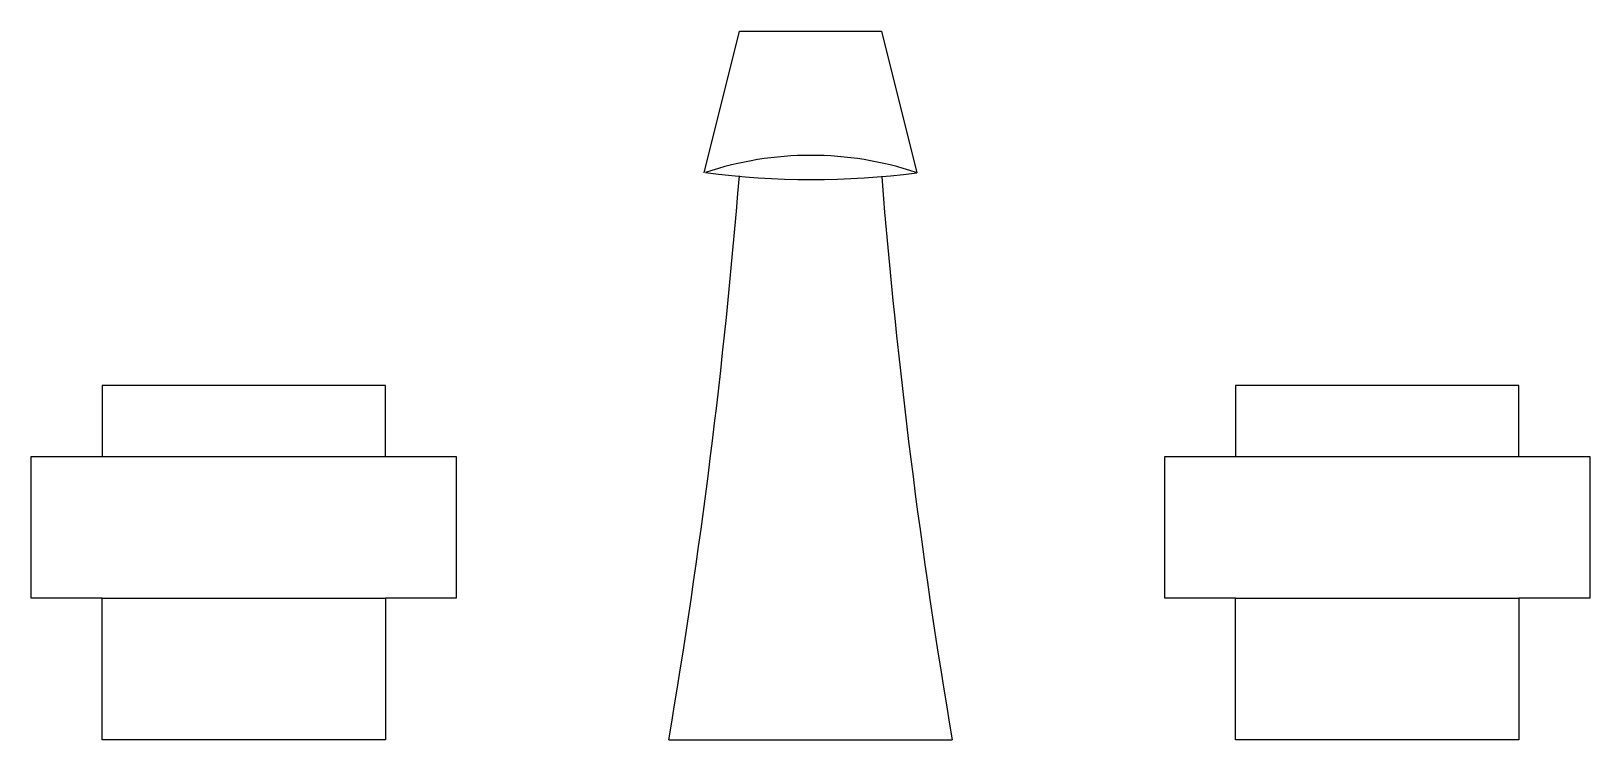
# Model space of a CAD drawing. Extents: x -5.5 to 5.5, y 0 to 5.
import ezdxf

# ---------------------------------------------------------------- set-up
doc = ezdxf.new("R2010")
doc.units = 0
doc.header["$MEASUREMENT"] = 0
doc.layers.get('0').update_dxf_attribs({"linetype": 'CONTINUOUS'})

msp = doc.modelspace()

# ---------------------------------------------------------------- linework, layer by layer
for p, q in [((-0.75, 4), (-0.5, 5)), ((-0.5, 5), (0.5, 5)), ((0.5, 5), (0.75, 4)), ((-5, 2.5), (-5, 2)), ((-3, 2.5), (-5, 2.5)), ((-3, 2), (-3, 2.5)), ((3, 2.5), (3, 2)), ((5, 2.5), (3, 2.5)), ((5, 2), (5, 2.5)), ((-5.5, 2), (-2.5, 2)), ((-5.5, 1), (-5.5, 2)), ((-2.5, 2), (-2.5, 1)), ((2.5, 2), (5.5, 2)), ((2.5, 1), (2.5, 2)), ((5.5, 2), (5.5, 1)), ((-5, 1), (-5.5, 1)), ((-2.5, 1), (-3, 1)), ((3, 1), (2.5, 1)), ((5.5, 1), (5, 1)), ((-1, 0), (1, 0))]:
    msp.add_line(p, q)
for points in [[(-5, 0), (-5, 1), (-3, 1), (-3, 0)], [(3, 0), (3, 1), (5, 1), (5, 0)]]:
    msp.add_lwpolyline(points, close=True)
for centre, radius, start, end in [((0.0024, 1.7685), 2.3554, 71.60302, 108.397), ((-46.2408, 7.6864), 45.8891, 350.3576, 355.3666), ((0.0177, 9.7163), 5.763, 262.4348, 277.3001), ((46.2409, 7.6864), 45.8891, 184.6412, 189.6424)]:
    msp.add_arc(centre, radius, start, end)

doc.saveas('drawing.dxf')
